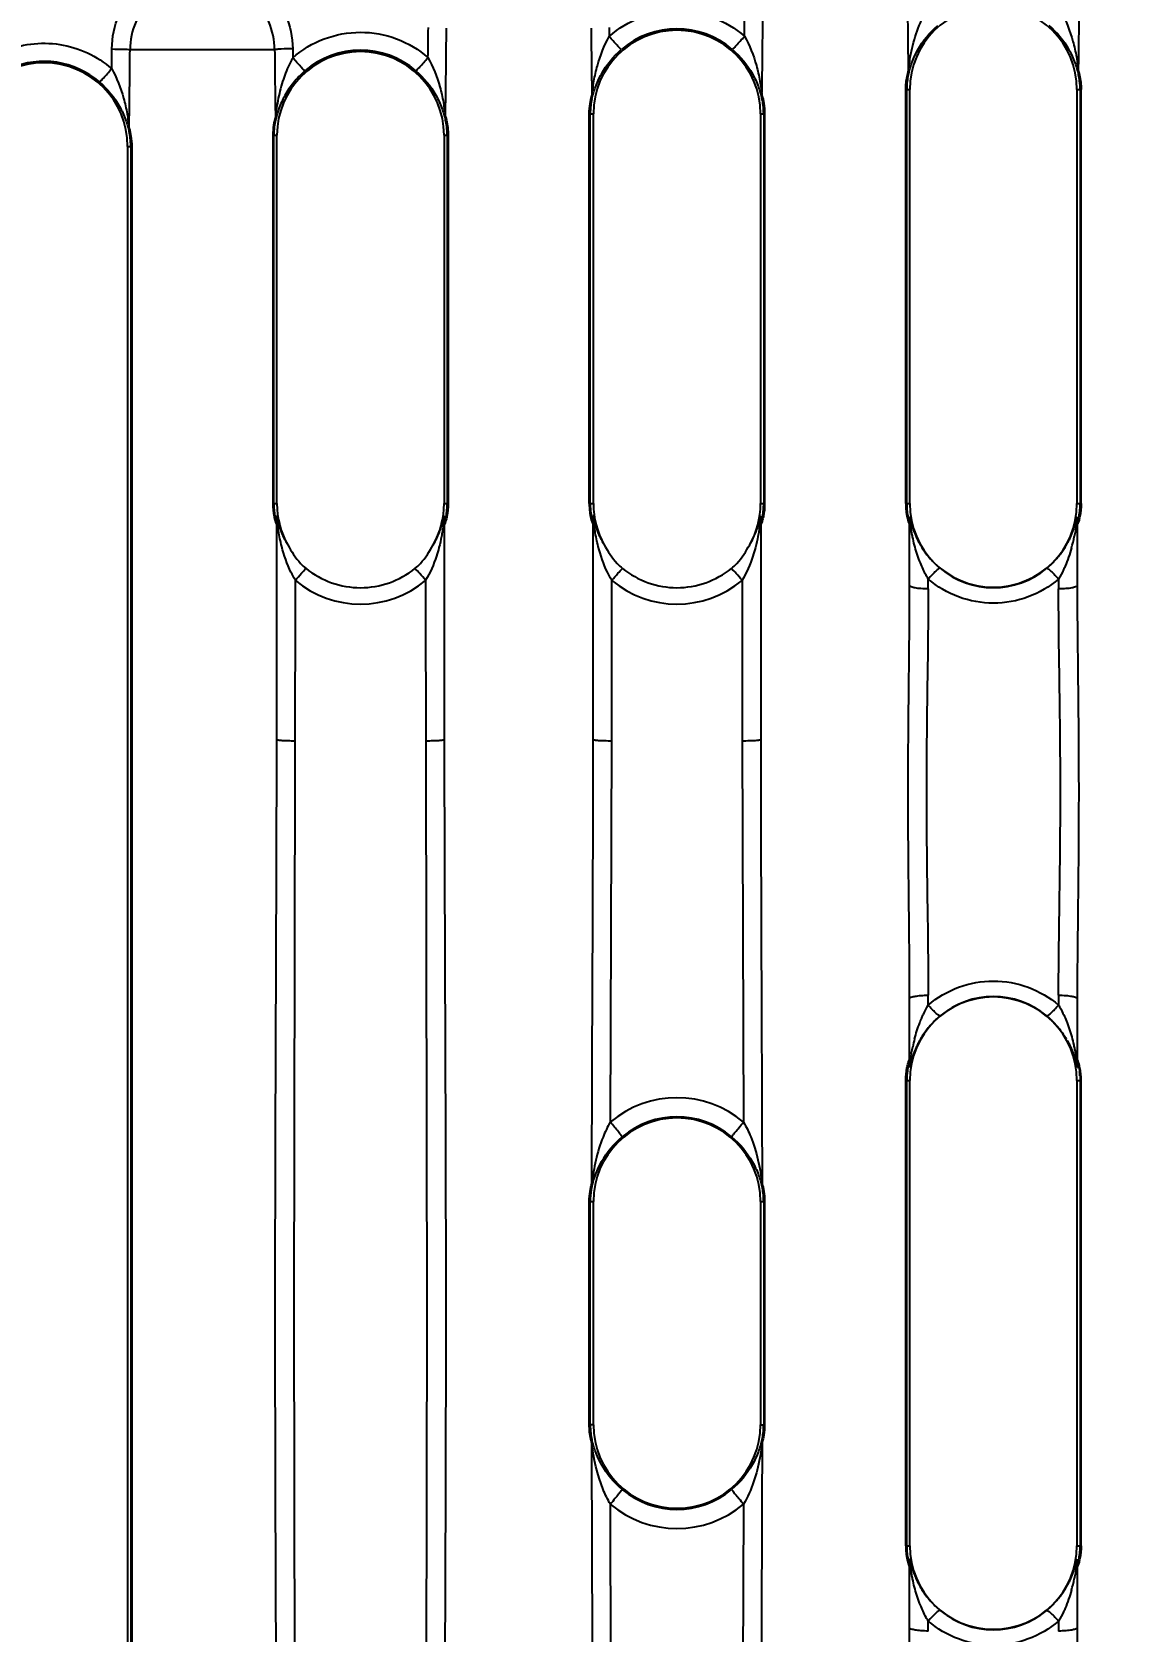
# Model space of a CAD drawing. Header units: millimetres. Extents: x 309 to 11345, y -1340 to 1318.
# Drawn here: x 10619.5 to 10678.4, y -462.9 to -376.5 of the extents above; entities that cross this region are included whole.
import ezdxf

# ---------------------------------------------------------------- set-up
doc = ezdxf.new("R2010")
doc.units = ezdxf.units.MM
doc.header["$LTSCALE"] = 16.335
doc.header["$PDMODE"] = 3
doc.header["$PDSIZE"] = 0.3125
doc.linetypes.add('HIDDEN', pattern=[0.2, 0.1, -0.1])
doc.layers.get('0').update_dxf_attribs({"linetype": 'CONTINUOUS'})
doc.layers.get('Defpoints').update_dxf_attribs({"linetype": 'CONTINUOUS'})
doc.layers.add('DEFAULT_2', color=8, linetype='HIDDEN')
doc.styles.get("Standard").update_dxf_attribs({"font": 'txt', "width": 0.8})
doc.dimstyles.new('STANDARD$0', dxfattribs={"dimscale": 2, "dimtxt": 3, "dimasz": 3, "dimexe": 1.25, "dimexo": 0.625, "dimgap": 0.5, "dimtad": 0, "dimdsep": 46, "dimlunit": 6, "dimtxsty": 'Standard', "dimblk": 'CLOSEDBLANK', "dimcen": 0, "dimclrt": 2, "dimazin": 2, "dimtfac": 2, "dimtmove": 1, "dimatfit": 3, "dimfxl": 0, "dimtolj": 1, "dimtzin": 0, "dimarcsym": 0})

# ---------------------------------------------------------------- blocks, each defined once
blk = doc.blocks.new('_ClosedBlank')
at = {"color": 0, "linetype": 'ByBlock', "lineweight": -2}
for p, q in [((-1, 0.1667), (0, 0)), ((-1, 0.1667), (-1, -0.1667)), ((0, 0), (-1, -0.1667))]:
    blk.add_line(p, q, dxfattribs=at)
blk = doc.blocks.new('*D579')
at = {"color": 4, "lineweight": -2}
for p, q in [((10560.464, -415.746), (10560.464, -306.518)), ((10980.464, -415.746), (10980.464, -306.518)), ((10580.464, -309.018), (10740.501, -309.018)), ((10960.464, -309.018), (10812.501, -309.018))]:
    blk.add_line(p, q, dxfattribs=at)
at = {"layer": 'Defpoints', "color": 0}
for p in [(10980.464, -309.018), (10560.464, -416.996), (10980.464, -416.996)]:
    blk.add_point(p, dxfattribs=at)
at = {"color": 4, "lineweight": -2, "xscale": 20, "yscale": 20, "zscale": 20, "rotation": 180}
blk.add_blockref('_ClosedBlank', (10560.464, -309.018), dxfattribs=at)
at = {"color": 4, "lineweight": -2, "xscale": 20, "yscale": 20, "zscale": 20}
blk.add_blockref('_ClosedBlank', (10980.464, -309.018), dxfattribs=at)
at = {"color": 6, "insert": (10776.501, -309.018), "char_height": 20, "attachment_point": 5}
blk.add_mtext('\\A1;420.00', dxfattribs=at)

msp = doc.modelspace()

# ---------------------------------------------------------------- linework, layer by layer
at = {"color": 7, "linetype": 'Continuous'}
for p, q in [((10650.665, -376.217), (10650.67, -376.701)), ((10624.785, -377.415), (10632.597, -377.415)), ((10633.572, -377.373), (10633.577, -377.858)), ((10666.685, -401.949), (10666.685, -379.577)), ((10666.685, -379.577), (10666.909, -379.577)), ((10666.737, -401.949), (10666.737, -379.577)), ((10666.909, -401.949), (10666.909, -379.577)), ((10675.936, -379.577), (10675.936, -401.949)), ((10675.936, -379.577), (10676.16, -379.577)), ((10676.108, -379.577), (10676.108, -401.949)), ((10676.16, -401.949), (10676.16, -379.577)), ((10649.591, -401.949), (10649.591, -380.884)), ((10649.591, -380.884), (10649.815, -380.884)), ((10649.643, -401.949), (10649.643, -380.884)), ((10649.815, -401.949), (10649.815, -380.884)), ((10658.842, -380.884), (10658.842, -401.949)), ((10658.842, -380.884), (10659.066, -380.884)), ((10659.014, -380.884), (10659.014, -401.949)), ((10659.066, -380.884), (10659.066, -401.949)), ((10624.655, -382.643), (10624.655, -487.416)), ((10624.655, -382.643), (10624.879, -382.643)), ((10624.827, -382.643), (10624.827, -487.416)), ((10624.879, -382.643), (10624.879, -487.416)), ((10632.498, -382.04), (10632.498, -401.949)), ((10632.498, -382.04), (10632.722, -382.04)), ((10632.55, -401.949), (10632.55, -382.04)), ((10632.722, -401.949), (10632.722, -382.04)), ((10641.749, -382.04), (10641.749, -401.949)), ((10641.749, -382.04), (10641.973, -382.04)), ((10641.921, -382.04), (10641.921, -401.949)), ((10641.973, -382.04), (10641.973, -401.949)), ((10632.498, -401.949), (10632.722, -401.949)), ((10641.749, -401.949), (10641.973, -401.949)), ((10649.591, -401.949), (10649.815, -401.949)), ((10658.842, -401.949), (10659.066, -401.949)), ((10666.685, -401.949), (10666.909, -401.949)), ((10675.936, -401.949), (10676.16, -401.949)), ((10632.711, -414.711), (10632.711, -402.767)), ((10641.76, -402.767), (10641.76, -414.711)), ((10649.804, -414.711), (10649.804, -402.767)), ((10658.854, -402.767), (10658.854, -414.711)), ((10666.898, -406.377), (10666.898, -402.827)), ((10675.947, -402.827), (10675.947, -406.377)), ((10667.903, -406.557), (10667.903, -406.026)), ((10674.942, -406.026), (10674.942, -406.557)), ((10633.655, -445.688), (10633.716, -406.092)), ((10640.755, -406.092), (10640.816, -445.688)), ((10650.81, -414.776), (10650.81, -406.092)), ((10657.848, -406.092), (10657.848, -414.776)), ((10650.73, -435.369), (10650.81, -414.776)), ((10657.848, -414.776), (10657.928, -435.369)), ((10667.903, -429.042), (10667.903, -428.512)), ((10674.942, -428.512), (10674.942, -429.042)), ((10666.898, -432.241), (10666.898, -428.691)), ((10675.947, -428.691), (10675.947, -432.241)), ((10666.685, -458.257), (10666.685, -433.119)), ((10666.685, -433.119), (10666.909, -433.119)), ((10666.737, -458.257), (10666.737, -433.119)), ((10666.909, -458.257), (10666.909, -433.119)), ((10675.936, -433.119), (10675.936, -458.257)), ((10675.936, -433.119), (10676.16, -433.119)), ((10676.108, -433.119), (10676.108, -458.257)), ((10676.16, -458.257), (10676.16, -433.119)), ((10649.591, -451.721), (10649.591, -439.655)), ((10649.591, -439.655), (10649.815, -439.655)), ((10649.643, -451.721), (10649.643, -439.655)), ((10649.815, -451.721), (10649.815, -439.655)), ((10658.842, -439.655), (10658.842, -451.721)), ((10658.842, -439.655), (10659.066, -439.655)), ((10659.014, -439.655), (10659.014, -451.721)), ((10659.066, -439.655), (10659.066, -451.721)), ((10633.716, -485.284), (10633.655, -445.688)), ((10640.816, -445.688), (10640.755, -485.284)), ((10649.815, -451.721), (10649.591, -451.721)), ((10658.842, -451.721), (10659.066, -451.721)), ((10650.81, -476.6), (10650.73, -456.007)), ((10657.928, -456.008), (10657.848, -476.6)), ((10666.685, -458.257), (10666.909, -458.257)), ((10675.936, -458.257), (10676.16, -458.257)), ((10666.898, -462.685), (10666.898, -459.135)), ((10675.947, -459.135), (10675.947, -462.685)), ((10667.903, -462.865), (10667.903, -462.334)), ((10674.942, -462.334), (10674.942, -462.865))]:
    msp.add_line(p, q, dxfattribs=at)
for centre, radius, start, end in [((10635.464, -416.996), 75, 90, 180), ((10029.326, -369.647), 646.757, 359.206522, 359.57913), ((10274.176, -371.666), 383.833, 359.24952, 359.4696), ((9976.961, -370.209), 682.029, 359.186287, 359.576278), ((11315.257, -369.92), 648.496, 180.47117, 180.768546), ((10671.422, -379.577), 4.514, 0, 180), ((10254.844, -372.646), 386.072, 359.2278, 359.46887), ((9950.473, -371.169), 691.424, 359.181435, 359.578263), ((11333.288, -370.517), 683.621, 180.481176, 180.787385), ((10654.329, -380.884), 4.514, 0, 180), ((10654.328, -380.872), 4.581, 49.22986, 130.97117), ((10251.065, -373.938), 372.758, 359.30655, 359.47067), ((9987.841, -372.896), 636.96, 359.210387, 359.593488), ((11325.776, -371.52), 693.203, 180.487246, 180.789059), ((10637.235, -382.04), 4.514, 0, 180), ((10637.234, -382.028), 4.581, 49.25667, 130.97803), ((10620.142, -382.643), 4.514, 0, 180), ((10620.141, -382.633), 4.583, 49.18631, 113.52218), ((10608.491, -401.856), 24.22, 357.99624, 358.19287), ((10637.235, -401.949), 4.514, 180, 209.49636), ((10637.235, -401.949), 4.514, 330.52448, 0), ((10665.545, -401.871), 23.784, 181.80586, 182.19329), ((10625.584, -401.856), 24.22, 357.99624, 358.19287), ((10654.329, -401.949), 4.514, 180, 209.49636), ((10654.329, -401.949), 4.514, 330.52448, 0), ((10682.638, -401.871), 23.784, 181.80586, 182.19329), ((10671.422, -401.949), 4.514, 180, 0), ((10608.76, -401.865), 23.951, 357.63078, 357.9937), ((10631.768, -403.052), 0.942, 4.03262, 12.04806), ((10642.702, -403.051), 0.942, 167.95406, 175.97322), ((10667.666, -401.787), 25.907, 182.19787, 182.36149), ((10625.853, -401.865), 23.951, 357.63078, 357.9937), ((10648.862, -403.052), 0.942, 4.03262, 12.04806), ((10659.796, -403.051), 0.942, 167.95406, 175.97322), ((10684.759, -401.787), 25.907, 182.19787, 182.36149), ((10641.535, -401.817), 25.363, 357.65496, 357.92774), ((10665.956, -403.051), 0.942, 0.0141, 12.04563), ((10639.089, -401.728), 27.81, 357.92693, 358.06076), ((10665.988, -402.828), 0.91, 0.02514, 10.00062), ((10676.85, -402.826), 0.903, 170.04148, 180.08662), ((10676.889, -403.051), 0.942, 167.95478, 179.98403), ((10702.567, -401.769), 26.622, 181.93806, 182.33773), ((10637.399, -401.734), 4.763, 207.40745, 210.77484), ((10637.172, -401.787), 4.65, 329.16958, 334.20287), ((10654.493, -401.734), 4.763, 207.40745, 210.77484), ((10654.265, -401.787), 4.65, 329.16958, 334.20287), ((10667.12, -401.953), 8.852, 344.34027, 348.42163), ((10671.422, -402.001), 4.486, 230.05879, 309.94238), ((10637.235, -401.9), 5.474, 229.99069, 310.01103), ((10654.329, -401.9), 5.474, 229.98876, 310.0094), ((10671.422, -433.119), 4.514, 0, 180), ((10671.422, -433.068), 4.486, 50.05819, 129.94107), ((10675.761, -433.122), 8.888, 165.27628, 168.12455), ((10665.956, -432.017), 0.942, 347.95537, 359.98382), ((10640.277, -433.299), 26.622, 1.93806, 2.33773), ((10665.995, -432.242), 0.903, 350.03873, 0.08362), ((10676.889, -432.017), 0.942, 180.0141, 192.04563), ((10676.851, -432.242), 0.903, 179.91442, 189.95733), ((10703.755, -433.34), 27.81, 177.92693, 178.06076), ((10701.309, -433.251), 25.363, 177.65496, 177.92774), ((10672.072, -433.151), 4.037, 4.06284, 7.35036), ((10654.329, -439.63), 5.578, 49.8134, 130.18765), ((10654.329, -439.655), 4.514, 0, 180), ((10654.329, -439.662), 4.581, 49.8885, 130.1194), ((10654.329, -451.721), 4.514, 180, 0), ((10654.329, -451.714), 4.582, 229.89047, 310.11745), ((10654.329, -451.747), 5.577, 229.80719, 310.19149), ((10671.422, -458.257), 4.514, 180, 0), ((10641.535, -458.125), 25.363, 357.65496, 357.92774), ((10665.956, -459.359), 0.942, 0.0141, 12.04563), ((10639.089, -458.036), 27.81, 357.92693, 358.06076), ((10665.988, -459.136), 0.91, 0.02514, 10.00062), ((10676.85, -459.134), 0.903, 170.04148, 180.08662), ((10676.889, -459.359), 0.942, 167.95478, 179.98403), ((10702.567, -458.077), 26.622, 181.93806, 182.33773), ((10667.12, -458.261), 8.852, 344.34027, 348.42163), ((10671.422, -458.309), 4.486, 230.05729, 309.94388)]:
    msp.add_arc(centre, radius, start, end, dxfattribs=at)
for points, knots in [([(10623.806, -377.381), (10623.812, -376.752), (10624.075, -375.482), (10625.168, -373.884), (10626.783, -372.815), (10628.684, -372.44), (10630.587, -372.809), (10632.207, -373.874), (10633.301, -375.472), (10633.566, -376.743), (10633.572, -377.373)], [0, 0, 0, 0, 0.124924, 0.249823, 0.374827, 0.499874, 0.624921, 0.749963, 0.874986, 1, 1, 1, 1]), ([(10632.597, -377.415), (10632.592, -376.906), (10632.375, -375.885), (10631.513, -374.584), (10630.211, -373.727), (10628.685, -373.41), (10627.16, -373.729), (10625.86, -374.587), (10625.004, -375.888), (10624.789, -376.908), (10624.785, -377.415)], [0, 0, 0, 0, 0.125398, 0.250525, 0.37553, 0.500329, 0.625107, 0.749995, 0.874898, 1, 1, 1, 1]), ([(10650.67, -376.701), (10651.167, -376.264), (10652.328, -375.563), (10654.322, -375.198), (10656.316, -375.56), (10657.479, -376.258), (10657.977, -376.693)], [0, 0, 0, 0, 0.249977, 0.500021, 0.750057, 1, 1, 1, 1]), ([(10666.82, -378.618), (10666.851, -378.352), (10666.943, -377.657), (10667.213, -376.559), (10667.55, -375.761), (10667.76, -375.39)], [0, 0, 0, 0, 0.237585, 0.621915, 1, 1, 1, 1]), ([(10675.076, -375.385), (10675.358, -375.88), (10675.668, -376.693), (10675.916, -377.79), (10675.988, -378.34), (10676.02, -378.604)], [0, 0, 0, 0, 0.50721, 0.763579, 1, 1, 1, 1]), ([(10633.577, -377.858), (10634.073, -377.422), (10635.234, -376.721), (10637.227, -376.356), (10639.221, -376.717), (10640.383, -377.414), (10640.881, -377.849)], [0, 0, 0, 0, 0.249978, 0.500023, 0.750061, 1, 1, 1, 1]), ([(10649.731, -379.912), (10649.762, -379.648), (10649.835, -379.1), (10650.081, -378.006), (10650.39, -377.196), (10650.67, -376.701)], [0, 0, 0, 0, 0.236392, 0.49271, 1, 1, 1, 1]), ([(10651.324, -377.413), (10651.315, -377.409), (10651.293, -377.384), (10651.246, -377.341), (10651.179, -377.269), (10651.056, -377.138), (10650.885, -376.945), (10650.742, -376.784), (10650.67, -376.701)], [0, 0, 0, 0, 0.030861, 0.099402, 0.201469, 0.33276, 0.657763, 1, 1, 1, 1]), ([(10657.32, -377.402), (10657.328, -377.4), (10657.349, -377.378), (10657.393, -377.34), (10657.456, -377.273), (10657.577, -377.145), (10657.753, -376.949), (10657.9, -376.782), (10657.977, -376.693)], [0, 0, 0, 0, 0.02761, 0.089183, 0.183594, 0.309497, 0.637711, 1, 1, 1, 1]), ([(10657.977, -376.693), (10658.259, -377.187), (10658.569, -377.997), (10658.816, -379.088), (10658.889, -379.634), (10658.921, -379.895)], [0, 0, 0, 0, 0.508347, 0.765178, 1, 1, 1, 1]), ([(10666.824, -378.788), (10666.878, -378.568), (10667.009, -378.099), (10667.45, -377.138), (10667.986, -376.479), (10668.416, -376.106)], [0, 0, 0, 0, 0.214742, 0.46064, 1, 1, 1, 1]), ([(10674.418, -376.098), (10674.849, -376.471), (10675.389, -377.13), (10675.832, -378.091), (10675.963, -378.558), (10676.018, -378.776)], [0, 0, 0, 0, 0.540493, 0.786783, 1, 1, 1, 1]), ([(10617.914, -377.539), (10618.392, -377.329), (10619.413, -377.043), (10620.999, -377.064), (10622.516, -377.526), (10623.402, -378.106), (10623.795, -378.449)], [0, 0, 0, 0, 0.250023, 0.500043, 0.750047, 1, 1, 1, 1]), ([(10623.806, -377.381), (10624.013, -377.383), (10624.339, -377.393), (10624.667, -377.398), (10624.785, -377.415)], [0, 0, 0, 0, 0.634429, 1, 1, 1, 1]), ([(10633.572, -377.373), (10633.366, -377.375), (10633.084, -377.38), (10632.759, -377.398), (10632.64, -377.407), (10632.597, -377.415)], [0, 0, 0, 0, 0.633466, 0.866877, 1, 1, 1, 1]), ([(10649.733, -380.084), (10649.788, -379.867), (10649.919, -379.4), (10650.359, -378.442), (10650.896, -377.785), (10651.324, -377.413)], [0, 0, 0, 0, 0.213282, 0.459553, 1, 1, 1, 1]), ([(10657.32, -377.402), (10657.751, -377.775), (10658.291, -378.433), (10658.734, -379.39), (10658.864, -379.855), (10658.921, -380.07)], [0, 0, 0, 0, 0.541869, 0.78862, 1, 1, 1, 1]), ([(10633.577, -377.858), (10633.526, -377.948), (10633.328, -378.321), (10633.17, -378.715), (10633.068, -379.018)], [0, 0, 0, 0, 0.244032, 1, 1, 1, 1]), ([(10634.231, -378.569), (10634.221, -378.566), (10634.199, -378.541), (10634.152, -378.498), (10634.085, -378.426), (10633.962, -378.295), (10633.791, -378.103), (10633.649, -377.941), (10633.577, -377.858)], [0, 0, 0, 0, 0.030914, 0.099545, 0.201705, 0.333053, 0.657983, 1, 1, 1, 1]), ([(10640.224, -378.557), (10640.233, -378.555), (10640.254, -378.533), (10640.298, -378.495), (10640.361, -378.429), (10640.482, -378.301), (10640.658, -378.105), (10640.805, -377.937), (10640.881, -377.849)], [0, 0, 0, 0, 0.027665, 0.089254, 0.183664, 0.30955, 0.637713, 1, 1, 1, 1]), ([(10640.881, -377.849), (10641.163, -378.343), (10641.473, -379.152), (10641.721, -380.242), (10641.793, -380.787), (10641.826, -381.047)], [0, 0, 0, 0, 0.508656, 0.765629, 1, 1, 1, 1]), ([(10623.136, -379.164), (10623.145, -379.161), (10623.166, -379.139), (10623.209, -379.1), (10623.272, -379.033), (10623.394, -378.904), (10623.571, -378.706), (10623.718, -378.538), (10623.795, -378.449)], [0, 0, 0, 0, 0.027463, 0.08901, 0.18346, 0.309454, 0.637887, 1, 1, 1, 1]), ([(10623.137, -379.164), (10623.568, -379.537), (10624.108, -380.196), (10624.552, -381.158), (10624.683, -381.627), (10624.738, -381.845)], [0, 0, 0, 0, 0.540294, 0.786508, 1, 1, 1, 1]), ([(10623.795, -378.449), (10624.078, -378.945), (10624.388, -379.759), (10624.636, -380.858), (10624.709, -381.409), (10624.74, -381.673)], [0, 0, 0, 0, 0.507007, 0.763316, 1, 1, 1, 1]), ([(10633.068, -379.018), (10632.956, -379.354), (10632.823, -379.869), (10632.698, -380.557), (10632.661, -380.899), (10632.638, -381.066)], [0, 0, 0, 0, 0.507878, 0.758462, 1, 1, 1, 1]), ([(10634.231, -378.569), (10634.009, -378.761), (10633.61, -379.175), (10633.144, -379.864), (10632.868, -380.465), (10632.72, -380.925), (10632.667, -381.142), (10632.64, -381.239)], [0, 0, 0, 0, 0.278654, 0.542179, 0.787449, 0.904659, 1, 1, 1, 1]), ([(10640.224, -378.557), (10640.656, -378.929), (10641.196, -379.587), (10641.64, -380.544), (10641.77, -381.009), (10641.827, -381.223)], [0, 0, 0, 0, 0.542254, 0.789136, 1, 1, 1, 1]), ([(10666.685, -379.577), (10666.685, -379.482), (10666.698, -379.16), (10666.752, -378.837), (10666.82, -378.618)], [0, 0, 0, 0, 0.291004, 1, 1, 1, 1]), ([(10666.824, -378.788), (10666.796, -378.902), (10666.755, -379.164), (10666.737, -379.429), (10666.737, -379.577)], [0, 0, 0, 0, 0.441826, 1, 1, 1, 1]), ([(10676.108, -379.577), (10676.108, -379.425), (10676.089, -379.157), (10676.047, -378.89), (10676.018, -378.776)], [0, 0, 0, 0, 0.561978, 1, 1, 1, 1]), ([(10676.02, -378.604), (10676.039, -378.663), (10676.124, -378.98), (10676.16, -379.311), (10676.16, -379.577)], [0, 0, 0, 0, 0.189651, 1, 1, 1, 1]), ([(10649.591, -380.884), (10649.595, -380.697), (10649.613, -380.367), (10649.691, -380.047), (10649.731, -379.912)], [0, 0, 0, 0, 0.569472, 1, 1, 1, 1]), ([(10649.733, -380.084), (10649.704, -380.198), (10649.662, -380.464), (10649.643, -380.733), (10649.643, -380.884)], [0, 0, 0, 0, 0.438364, 1, 1, 1, 1]), ([(10658.921, -379.895), (10658.962, -380.031), (10659.044, -380.356), (10659.063, -380.692), (10659.066, -380.884)], [0, 0, 0, 0, 0.425763, 1, 1, 1, 1]), ([(10659.014, -380.884), (10659.014, -380.729), (10658.994, -380.456), (10658.951, -380.185), (10658.921, -380.07)], [0, 0, 0, 0, 0.566417, 1, 1, 1, 1]), ([(10624.827, -382.643), (10624.827, -382.493), (10624.809, -382.225), (10624.767, -381.959), (10624.738, -381.845)], [0, 0, 0, 0, 0.561313, 1, 1, 1, 1]), ([(10624.74, -381.673), (10624.779, -381.809), (10624.858, -382.128), (10624.876, -382.457), (10624.879, -382.643)], [0, 0, 0, 0, 0.431159, 1, 1, 1, 1]), ([(10632.638, -381.066), (10632.597, -381.201), (10632.52, -381.522), (10632.501, -381.852), (10632.498, -382.039)], [0, 0, 0, 0, 0.430296, 1, 1, 1, 1]), ([(10632.64, -381.239), (10632.611, -381.353), (10632.569, -381.62), (10632.55, -381.889), (10632.55, -382.04)], [0, 0, 0, 0, 0.437848, 1, 1, 1, 1]), ([(10641.826, -381.047), (10641.846, -381.106), (10641.936, -381.429), (10641.973, -381.767), (10641.973, -382.04)], [0, 0, 0, 0, 0.184598, 1, 1, 1, 1]), ([(10641.921, -382.04), (10641.921, -381.884), (10641.901, -381.61), (10641.857, -381.338), (10641.827, -381.223)], [0, 0, 0, 0, 0.567677, 1, 1, 1, 1]), ([(10632.498, -401.949), (10632.498, -402.181), (10632.528, -402.501), (10632.617, -402.861), (10632.66, -402.994), (10632.683, -403.042)], [0, 0, 0, 0, 0.62494, 0.858559, 1, 1, 1, 1]), ([(10632.55, -401.949), (10632.55, -402.061), (10632.558, -402.226), (10632.581, -402.436), (10632.602, -402.574), (10632.625, -402.689), (10632.645, -402.782), (10632.666, -402.833), (10632.675, -402.869), (10632.684, -402.871)], [0, 0, 0, 0, 0.358861, 0.526331, 0.677358, 0.805571, 0.905305, 0.971566, 1, 1, 1, 1]), ([(10641.781, -402.855), (10641.781, -402.86), (10641.783, -402.878), (10641.81, -402.84), (10641.818, -402.79), (10641.85, -402.68), (10641.874, -402.54), (10641.889, -402.432), (10641.896, -402.374)], [0, 0, 0, 0, 0.031532, 0.058615, 0.179548, 0.387287, 0.666665, 1, 1, 1, 1]), ([(10641.973, -401.949), (10641.973, -402.181), (10641.943, -402.502), (10641.854, -402.862), (10641.81, -402.995), (10641.788, -403.042)], [0, 0, 0, 0, 0.62537, 0.85881, 1, 1, 1, 1]), ([(10641.896, -402.374), (10641.9, -402.34), (10641.914, -402.198), (10641.921, -402.057), (10641.921, -401.949)], [0, 0, 0, 0, 0.240833, 1, 1, 1, 1]), ([(10649.591, -401.949), (10649.591, -402.03), (10649.597, -402.191), (10649.618, -402.414), (10649.659, -402.64), (10649.686, -402.789), (10649.804, -403.138), (10649.804, -403.051)], [0, 0, 0, 0, 0.21499, 0.42121, 0.609642, 0.77114, 1, 1, 1, 1]), ([(10649.643, -401.949), (10649.643, -402.061), (10649.652, -402.226), (10649.675, -402.436), (10649.695, -402.574), (10649.718, -402.689), (10649.739, -402.782), (10649.76, -402.833), (10649.769, -402.869), (10649.777, -402.871)], [0, 0, 0, 0, 0.358861, 0.526331, 0.677358, 0.805571, 0.905305, 0.971566, 1, 1, 1, 1]), ([(10658.874, -402.855), (10658.875, -402.86), (10658.877, -402.878), (10658.903, -402.84), (10658.912, -402.79), (10658.944, -402.68), (10658.967, -402.54), (10658.983, -402.432), (10658.989, -402.374)], [0, 0, 0, 0, 0.031532, 0.058615, 0.179548, 0.387287, 0.666665, 1, 1, 1, 1]), ([(10659.066, -401.949), (10659.066, -402.181), (10659.037, -402.502), (10658.947, -402.862), (10658.904, -402.995), (10658.881, -403.042)], [0, 0, 0, 0, 0.62537, 0.85881, 1, 1, 1, 1]), ([(10658.989, -402.374), (10658.993, -402.34), (10659.007, -402.198), (10659.014, -402.057), (10659.014, -401.949)], [0, 0, 0, 0, 0.240833, 1, 1, 1, 1]), ([(10666.685, -401.949), (10666.685, -402.03), (10666.691, -402.191), (10666.712, -402.414), (10666.753, -402.64), (10666.779, -402.789), (10666.898, -403.138), (10666.898, -403.051)], [0, 0, 0, 0, 0.21499, 0.42121, 0.609642, 0.77114, 1, 1, 1, 1]), ([(10666.737, -401.949), (10666.737, -402.061), (10666.745, -402.226), (10666.768, -402.436), (10666.789, -402.574), (10666.812, -402.689), (10666.832, -402.782), (10666.853, -402.833), (10666.862, -402.869), (10666.871, -402.871)], [0, 0, 0, 0, 0.358861, 0.52633, 0.677356, 0.80557, 0.905304, 0.971566, 1, 1, 1, 1]), ([(10675.968, -402.855), (10675.968, -402.86), (10675.97, -402.878), (10675.997, -402.84), (10676.005, -402.79), (10676.037, -402.68), (10676.061, -402.54), (10676.076, -402.432), (10676.083, -402.374)], [0, 0, 0, 0, 0.031532, 0.058615, 0.179548, 0.387286, 0.666665, 1, 1, 1, 1]), ([(10676.16, -401.949), (10676.16, -402.182), (10676.13, -402.504), (10676.04, -402.864), (10675.997, -402.997), (10675.974, -403.044)], [0, 0, 0, 0, 0.626809, 0.860208, 1, 1, 1, 1]), ([(10676.083, -402.374), (10676.087, -402.34), (10676.101, -402.198), (10676.108, -402.057), (10676.108, -401.949)], [0, 0, 0, 0, 0.240833, 1, 1, 1, 1]), ([(10632.683, -403.042), (10632.688, -403.053), (10632.702, -403.089), (10632.711, -403.059), (10632.711, -403.051)], [0, 0, 0, 0, 0.6255, 1, 1, 1, 1]), ([(10632.979, -404.257), (10632.944, -404.121), (10632.883, -403.86), (10632.802, -403.397), (10632.768, -403.206), (10632.711, -402.679), (10632.711, -402.767)], [0, 0, 0, 0, 0.277863, 0.553857, 0.825932, 1, 1, 1, 1]), ([(10641.76, -402.767), (10641.76, -402.718), (10641.717, -403.035), (10641.706, -403.151), (10641.661, -403.456), (10641.629, -403.627), (10641.612, -403.716)], [0, 0, 0, 0, 0.153621, 0.431395, 0.714866, 1, 1, 1, 1]), ([(10641.788, -403.042), (10641.782, -403.053), (10641.768, -403.089), (10641.76, -403.059), (10641.76, -403.051)], [0, 0, 0, 0, 0.623231, 1, 1, 1, 1]), ([(10650.073, -404.257), (10650.038, -404.121), (10649.976, -403.86), (10649.895, -403.397), (10649.861, -403.206), (10649.804, -402.679), (10649.804, -402.767)], [0, 0, 0, 0, 0.277863, 0.553857, 0.825932, 1, 1, 1, 1]), ([(10658.854, -402.767), (10658.854, -402.718), (10658.81, -403.035), (10658.8, -403.151), (10658.755, -403.456), (10658.723, -403.627), (10658.705, -403.716)], [0, 0, 0, 0, 0.153621, 0.431395, 0.714866, 1, 1, 1, 1]), ([(10658.881, -403.042), (10658.876, -403.053), (10658.862, -403.089), (10658.854, -403.059), (10658.854, -403.051)], [0, 0, 0, 0, 0.623231, 1, 1, 1, 1]), ([(10667.189, -404.297), (10667.149, -404.15), (10667.094, -403.929), (10667.033, -403.632), (10666.993, -403.413), (10666.958, -403.196), (10666.935, -403.026), (10666.916, -402.892), (10666.913, -402.844), (10666.898, -402.781), (10666.898, -402.817), (10666.898, -402.827)], [0, 0, 0, 0, 0.292745, 0.438532, 0.582185, 0.722214, 0.857925, 0.920652, 0.965542, 0.980282, 1, 1, 1, 1]), ([(10675.947, -402.827), (10675.947, -402.723), (10675.886, -403.221), (10675.852, -403.406), (10675.812, -403.63), (10675.791, -403.73)], [0, 0, 0, 0, 0.341301, 0.66521, 1, 1, 1, 1]), ([(10675.974, -403.044), (10675.969, -403.054), (10675.955, -403.089), (10675.947, -403.059), (10675.947, -403.051)], [0, 0, 0, 0, 0.611254, 1, 1, 1, 1]), ([(10633.716, -406.092), (10633.631, -405.949), (10633.319, -405.366), (10633.102, -404.736), (10632.979, -404.257)], [0, 0, 0, 0, 0.251672, 1, 1, 1, 1]), ([(10633.307, -404.171), (10633.507, -404.525), (10633.793, -404.994), (10634.189, -405.367), (10634.295, -405.452)], [0, 0, 0, 0, 0.7496, 1, 1, 1, 1]), ([(10640.175, -405.452), (10640.281, -405.367), (10640.678, -404.993), (10640.965, -404.524), (10641.165, -404.17)], [0, 0, 0, 0, 0.250413, 1, 1, 1, 1]), ([(10641.475, -404.321), (10641.434, -404.474), (10641.255, -405.087), (10640.998, -405.679), (10640.755, -406.092)], [0, 0, 0, 0, 0.248534, 1, 1, 1, 1]), ([(10650.81, -406.092), (10650.724, -405.949), (10650.413, -405.366), (10650.195, -404.736), (10650.073, -404.257)], [0, 0, 0, 0, 0.251672, 1, 1, 1, 1]), ([(10650.4, -404.171), (10650.6, -404.525), (10650.887, -404.994), (10651.283, -405.367), (10651.389, -405.452)], [0, 0, 0, 0, 0.7496, 1, 1, 1, 1]), ([(10657.269, -405.452), (10657.375, -405.367), (10657.771, -404.993), (10658.058, -404.524), (10658.258, -404.17)], [0, 0, 0, 0, 0.250413, 1, 1, 1, 1]), ([(10658.568, -404.321), (10658.528, -404.474), (10658.348, -405.087), (10658.091, -405.679), (10657.848, -406.092)], [0, 0, 0, 0, 0.248534, 1, 1, 1, 1]), ([(10667.903, -406.026), (10667.863, -405.958), (10667.704, -405.675), (10667.567, -405.38), (10667.476, -405.152)], [0, 0, 0, 0, 0.243206, 1, 1, 1, 1]), ([(10633.716, -406.092), (10633.825, -405.963), (10634.014, -405.746), (10634.208, -405.532), (10634.295, -405.452)], [0, 0, 0, 0, 0.587437, 1, 1, 1, 1]), ([(10634.295, -405.452), (10634.707, -405.781), (10635.647, -406.307), (10637.235, -406.581), (10638.824, -406.307), (10639.764, -405.781), (10640.175, -405.452)], [0, 0, 0, 0, 0.250025, 0.5, 0.74997, 1, 1, 1, 1]), ([(10640.755, -406.092), (10640.65, -405.969), (10640.461, -405.752), (10640.268, -405.537), (10640.175, -405.452)], [0, 0, 0, 0, 0.561321, 1, 1, 1, 1]), ([(10650.81, -406.092), (10650.919, -405.963), (10651.108, -405.746), (10651.302, -405.532), (10651.389, -405.452)], [0, 0, 0, 0, 0.587439, 1, 1, 1, 1]), ([(10651.389, -405.452), (10651.8, -405.781), (10652.741, -406.307), (10654.329, -406.581), (10655.917, -406.307), (10656.857, -405.781), (10657.269, -405.452)], [0, 0, 0, 0, 0.25003, 0.5, 0.749975, 1, 1, 1, 1]), ([(10657.848, -406.092), (10657.744, -405.969), (10657.555, -405.752), (10657.362, -405.537), (10657.269, -405.452)], [0, 0, 0, 0, 0.561321, 1, 1, 1, 1]), ([(10668.542, -405.44), (10668.532, -405.437), (10668.503, -405.448), (10668.426, -405.494), (10668.291, -405.611), (10668.107, -405.798), (10667.973, -405.946), (10667.903, -406.026)], [0, 0, 0, 0, 0.034737, 0.09825, 0.31501, 0.63626, 1, 1, 1, 1]), ([(10674.942, -406.026), (10674.458, -406.437), (10673.337, -407.096), (10671.422, -407.438), (10669.507, -407.096), (10668.386, -406.437), (10667.903, -406.026)], [0, 0, 0, 0, 0.249579, 0.500006, 0.750427, 1, 1, 1, 1]), ([(10674.303, -405.44), (10674.314, -405.437), (10674.347, -405.451), (10674.399, -405.483), (10674.47, -405.54), (10674.59, -405.647), (10674.75, -405.811), (10674.877, -405.952), (10674.942, -406.026)], [0, 0, 0, 0, 0.039768, 0.112527, 0.216204, 0.346578, 0.663689, 1, 1, 1, 1]), ([(10675.294, -405.33), (10675.268, -405.391), (10675.161, -405.628), (10675.04, -405.859), (10674.942, -406.026)], [0, 0, 0, 0, 0.255328, 1, 1, 1, 1]), ([(10666.898, -428.691), (10666.898, -426.837), (10666.847, -423.118), (10666.803, -417.534), (10666.847, -411.95), (10666.898, -408.231), (10666.898, -406.377)], [0, 0, 0, 0, 0.249324, 0.499998, 0.750687, 1, 1, 1, 1]), ([(10667.903, -406.557), (10667.77, -406.557), (10667.535, -406.55), (10667.215, -406.512), (10667.028, -406.472), (10666.898, -406.413), (10666.898, -406.377)], [0, 0, 0, 0, 0.384296, 0.684921, 0.894812, 1, 1, 1, 1]), ([(10667.903, -406.557), (10667.903, -408.38), (10667.84, -412.039), (10667.782, -417.534), (10667.84, -423.03), (10667.903, -426.688), (10667.903, -428.512)], [0, 0, 0, 0, 0.249107, 0.499999, 0.750892, 1, 1, 1, 1]), ([(10674.942, -428.512), (10674.942, -426.688), (10675.005, -423.03), (10675.062, -417.534), (10675.005, -412.039), (10674.941, -408.38), (10674.942, -406.557)], [0, 0, 0, 0, 0.249108, 0.5, 0.750892, 1, 1, 1, 1]), ([(10675.947, -406.377), (10675.947, -406.413), (10675.817, -406.472), (10675.629, -406.512), (10675.31, -406.55), (10675.075, -406.557), (10674.942, -406.557)], [0, 0, 0, 0, 0.105188, 0.315079, 0.615704, 1, 1, 1, 1]), ([(10675.947, -406.377), (10675.947, -408.231), (10675.998, -411.95), (10676.042, -417.534), (10675.998, -423.118), (10675.947, -426.837), (10675.947, -428.691)], [0, 0, 0, 0, 0.249325, 0.5, 0.750675, 1, 1, 1, 1]), ([(10632.711, -476.665), (10632.711, -471.504), (10632.66, -461.179), (10632.616, -445.688), (10632.66, -430.198), (10632.711, -419.872), (10632.711, -414.711)], [0, 0, 0, 0, 0.249913, 0.5, 0.750087, 1, 1, 1, 1]), ([(10633.716, -414.776), (10633.583, -414.776), (10633.393, -414.774), (10633.157, -414.765), (10633.012, -414.758), (10632.896, -414.749), (10632.8, -414.739), (10632.75, -414.728), (10632.711, -414.719), (10632.711, -414.711)], [0, 0, 0, 0, 0.395335, 0.561502, 0.70304, 0.821266, 0.913141, 0.97432, 1, 1, 1, 1]), ([(10641.76, -414.711), (10641.76, -414.719), (10641.721, -414.728), (10641.67, -414.739), (10641.575, -414.749), (10641.458, -414.758), (10641.314, -414.765), (10641.077, -414.774), (10640.888, -414.776), (10640.755, -414.776)], [0, 0, 0, 0, 0.02568, 0.086859, 0.178734, 0.29696, 0.438498, 0.604665, 1, 1, 1, 1]), ([(10641.76, -414.711), (10641.76, -419.872), (10641.81, -430.198), (10641.855, -445.688), (10641.81, -461.179), (10641.76, -471.504), (10641.76, -476.665)], [0, 0, 0, 0, 0.249914, 0.5, 0.750086, 1, 1, 1, 1]), ([(10649.731, -438.683), (10649.735, -436.684), (10649.76, -428.694), (10649.804, -420.703), (10649.804, -414.711)], [0, 0, 0, 0, 0.250107, 1, 1, 1, 1]), ([(10650.81, -414.776), (10650.676, -414.776), (10650.486, -414.774), (10650.249, -414.765), (10650.106, -414.758), (10649.99, -414.749), (10649.894, -414.739), (10649.844, -414.728), (10649.804, -414.719), (10649.804, -414.711)], [0, 0, 0, 0, 0.395412, 0.563607, 0.702965, 0.819148, 0.912944, 0.974855, 1, 1, 1, 1]), ([(10658.854, -414.711), (10658.854, -414.719), (10658.814, -414.728), (10658.763, -414.739), (10658.667, -414.749), (10658.552, -414.758), (10658.408, -414.765), (10658.172, -414.774), (10657.981, -414.776), (10657.848, -414.776)], [0, 0, 0, 0, 0.025145, 0.087056, 0.180852, 0.297035, 0.436393, 0.604588, 1, 1, 1, 1]), ([(10658.854, -414.711), (10658.854, -416.707), (10658.87, -424.698), (10658.913, -432.689), (10658.927, -438.683)], [0, 0, 0, 0, 0.249867, 1, 1, 1, 1]), ([(10666.898, -428.691), (10666.898, -428.655), (10667.028, -428.596), (10667.215, -428.557), (10667.535, -428.519), (10667.77, -428.512), (10667.903, -428.512)], [0, 0, 0, 0, 0.105188, 0.315079, 0.615705, 1, 1, 1, 1]), ([(10667.903, -429.042), (10668.386, -428.631), (10669.507, -427.972), (10671.422, -427.631), (10673.337, -427.972), (10674.458, -428.632), (10674.942, -429.042)], [0, 0, 0, 0, 0.249585, 0.500007, 0.750433, 1, 1, 1, 1]), ([(10674.942, -428.512), (10675.075, -428.512), (10675.31, -428.519), (10675.629, -428.557), (10675.817, -428.596), (10675.947, -428.655), (10675.947, -428.691)], [0, 0, 0, 0, 0.384295, 0.684921, 0.894812, 1, 1, 1, 1]), ([(10667.557, -429.723), (10667.583, -429.664), (10667.688, -429.432), (10667.807, -429.205), (10667.903, -429.042)], [0, 0, 0, 0, 0.255268, 1, 1, 1, 1]), ([(10668.542, -429.628), (10668.531, -429.631), (10668.497, -429.617), (10668.446, -429.585), (10668.374, -429.529), (10668.255, -429.422), (10668.095, -429.258), (10667.967, -429.116), (10667.903, -429.042)], [0, 0, 0, 0, 0.039768, 0.112527, 0.216205, 0.346579, 0.66369, 1, 1, 1, 1]), ([(10674.303, -429.628), (10674.312, -429.631), (10674.342, -429.62), (10674.419, -429.574), (10674.553, -429.457), (10674.738, -429.271), (10674.872, -429.122), (10674.942, -429.042)], [0, 0, 0, 0, 0.034739, 0.098254, 0.315019, 0.63627, 1, 1, 1, 1]), ([(10674.942, -429.042), (10674.981, -429.109), (10675.138, -429.389), (10675.274, -429.681), (10675.365, -429.906)], [0, 0, 0, 0, 0.243245, 1, 1, 1, 1]), ([(10667.164, -430.863), (10667.241, -430.571), (10667.364, -430.186), (10667.517, -429.814), (10667.557, -429.723)], [0, 0, 0, 0, 0.752194, 1, 1, 1, 1]), ([(10675.65, -430.752), (10675.691, -430.9), (10675.747, -431.124), (10675.81, -431.424), (10675.85, -431.646), (10675.886, -431.866), (10675.909, -432.037), (10675.928, -432.174), (10675.931, -432.223), (10675.947, -432.287), (10675.947, -432.251), (10675.947, -432.241)], [0, 0, 0, 0, 0.292464, 0.43817, 0.581836, 0.721916, 0.857656, 0.920666, 0.965942, 0.980761, 1, 1, 1, 1]), ([(10666.87, -432.027), (10666.875, -432.016), (10666.889, -431.979), (10666.898, -432.01), (10666.898, -432.017)], [0, 0, 0, 0, 0.626438, 1, 1, 1, 1]), ([(10666.898, -432.241), (10666.897, -432.352), (10666.961, -431.825), (10666.998, -431.63), (10667.041, -431.397), (10667.063, -431.293)], [0, 0, 0, 0, 0.347121, 0.668336, 1, 1, 1, 1]), ([(10675.975, -432.027), (10675.97, -432.016), (10675.956, -431.979), (10675.947, -432.01), (10675.947, -432.017)], [0, 0, 0, 0, 0.628048, 1, 1, 1, 1]), ([(10666.685, -433.119), (10666.685, -432.888), (10666.715, -432.567), (10666.804, -432.207), (10666.847, -432.074), (10666.87, -432.027)], [0, 0, 0, 0, 0.624992, 0.858526, 1, 1, 1, 1]), ([(10666.762, -432.695), (10666.758, -432.729), (10666.744, -432.87), (10666.737, -433.012), (10666.737, -433.119)], [0, 0, 0, 0, 0.240867, 1, 1, 1, 1]), ([(10666.877, -432.213), (10666.877, -432.208), (10666.874, -432.19), (10666.848, -432.228), (10666.839, -432.278), (10666.807, -432.388), (10666.784, -432.529), (10666.768, -432.637), (10666.762, -432.695)], [0, 0, 0, 0, 0.031586, 0.058655, 0.179649, 0.387453, 0.666809, 1, 1, 1, 1]), ([(10675.968, -432.213), (10675.968, -432.208), (10675.969, -432.191), (10675.995, -432.22), (10676.001, -432.267), (10676.032, -432.361), (10676.054, -432.486), (10676.069, -432.582), (10676.076, -432.634)], [0, 0, 0, 0, 0.034845, 0.059758, 0.176762, 0.382078, 0.661724, 1, 1, 1, 1]), ([(10676.16, -433.119), (10676.16, -432.888), (10676.13, -432.568), (10676.041, -432.208), (10675.998, -432.075), (10675.975, -432.027)], [0, 0, 0, 0, 0.624591, 0.858263, 1, 1, 1, 1]), ([(10650.73, -435.369), (10650.577, -435.626), (10650.256, -436.294), (10649.916, -437.409), (10649.783, -438.263), (10649.73, -438.683)], [0, 0, 0, 0, 0.257549, 0.635355, 1, 1, 1, 1]), ([(10651.377, -436.158), (10651.373, -436.148), (10651.35, -436.122), (10651.309, -436.067), (10651.243, -435.987), (10651.122, -435.838), (10650.949, -435.63), (10650.804, -435.457), (10650.73, -435.369)], [0, 0, 0, 0, 0.030715, 0.100029, 0.203312, 0.335894, 0.662049, 1, 1, 1, 1]), ([(10657.28, -436.158), (10657.285, -436.149), (10657.307, -436.123), (10657.37, -436.038), (10657.498, -435.885), (10657.693, -435.648), (10657.844, -435.469), (10657.928, -435.369)], [0, 0, 0, 0, 0.030527, 0.097781, 0.31213, 0.615841, 1, 1, 1, 1]), ([(10657.928, -435.369), (10658.077, -435.62), (10658.584, -436.667), (10658.823, -437.822), (10658.927, -438.683)], [0, 0, 0, 0, 0.251598, 1, 1, 1, 1]), ([(10649.733, -438.855), (10649.846, -438.384), (10650.227, -437.372), (10650.931, -436.533), (10651.377, -436.158)], [0, 0, 0, 0, 0.454136, 1, 1, 1, 1]), ([(10657.28, -436.158), (10657.727, -436.532), (10658.281, -437.198), (10658.734, -438.168), (10658.871, -438.636), (10658.925, -438.855)], [0, 0, 0, 0, 0.545413, 0.788519, 1, 1, 1, 1]), ([(10649.591, -439.655), (10649.595, -439.468), (10649.613, -439.139), (10649.691, -438.819), (10649.731, -438.683)], [0, 0, 0, 0, 0.569461, 1, 1, 1, 1]), ([(10649.733, -438.855), (10649.72, -438.906), (10649.665, -439.169), (10649.643, -439.439), (10649.643, -439.655)], [0, 0, 0, 0, 0.195153, 1, 1, 1, 1]), ([(10659.014, -439.655), (10659.014, -439.504), (10658.995, -439.236), (10658.954, -438.969), (10658.925, -438.855)], [0, 0, 0, 0, 0.561876, 1, 1, 1, 1]), ([(10658.927, -438.683), (10658.966, -438.819), (10659.045, -439.139), (10659.063, -439.468), (10659.066, -439.655)], [0, 0, 0, 0, 0.430593, 1, 1, 1, 1]), ([(10649.731, -452.693), (10649.712, -452.634), (10649.627, -452.317), (10649.591, -451.987), (10649.591, -451.721)], [0, 0, 0, 0, 0.190136, 1, 1, 1, 1]), ([(10649.643, -451.721), (10649.643, -451.872), (10649.662, -452.141), (10649.704, -452.407), (10649.733, -452.521)], [0, 0, 0, 0, 0.561691, 1, 1, 1, 1]), ([(10658.925, -452.521), (10658.954, -452.407), (10658.995, -452.141), (10659.014, -451.872), (10659.014, -451.721)], [0, 0, 0, 0, 0.43834, 1, 1, 1, 1]), ([(10659.066, -451.721), (10659.063, -451.908), (10659.045, -452.238), (10658.966, -452.558), (10658.927, -452.693)], [0, 0, 0, 0, 0.569388, 1, 1, 1, 1]), ([(10649.804, -476.665), (10649.804, -474.669), (10649.788, -466.678), (10649.745, -458.687), (10649.731, -452.693)], [0, 0, 0, 0, 0.249867, 1, 1, 1, 1]), ([(10650.73, -456.008), (10650.581, -455.757), (10650.074, -454.709), (10649.835, -453.554), (10649.731, -452.693)], [0, 0, 0, 0, 0.251598, 1, 1, 1, 1]), ([(10651.377, -455.218), (10650.93, -454.845), (10650.377, -454.179), (10649.924, -453.208), (10649.787, -452.74), (10649.733, -452.521)], [0, 0, 0, 0, 0.545414, 0.788519, 1, 1, 1, 1]), ([(10658.925, -452.521), (10658.87, -452.74), (10658.734, -453.208), (10658.281, -454.179), (10657.727, -454.843), (10657.281, -455.218)], [0, 0, 0, 0, 0.211558, 0.454764, 1, 1, 1, 1]), ([(10658.927, -452.693), (10658.894, -452.968), (10658.793, -453.682), (10658.508, -454.811), (10658.152, -455.629), (10657.928, -456.008)], [0, 0, 0, 0, 0.238048, 0.621071, 1, 1, 1, 1]), ([(10658.927, -452.693), (10658.922, -454.692), (10658.897, -462.683), (10658.854, -470.673), (10658.854, -476.665)], [0, 0, 0, 0, 0.250107, 1, 1, 1, 1]), ([(10651.377, -455.218), (10651.373, -455.228), (10651.351, -455.253), (10651.287, -455.338), (10651.16, -455.491), (10650.965, -455.728), (10650.814, -455.908), (10650.73, -456.007)], [0, 0, 0, 0, 0.030527, 0.097781, 0.31213, 0.615839, 1, 1, 1, 1]), ([(10657.28, -455.218), (10657.285, -455.228), (10657.307, -455.253), (10657.37, -455.338), (10657.498, -455.491), (10657.693, -455.728), (10657.844, -455.908), (10657.928, -456.008)], [0, 0, 0, 0, 0.030473, 0.097654, 0.311715, 0.615734, 1, 1, 1, 1]), ([(10666.685, -458.257), (10666.685, -458.338), (10666.691, -458.499), (10666.712, -458.722), (10666.753, -458.948), (10666.779, -459.097), (10666.898, -459.446), (10666.898, -459.359)], [0, 0, 0, 0, 0.21499, 0.42121, 0.609642, 0.77114, 1, 1, 1, 1]), ([(10666.737, -458.257), (10666.737, -458.369), (10666.745, -458.534), (10666.768, -458.744), (10666.789, -458.882), (10666.812, -458.997), (10666.832, -459.09), (10666.853, -459.141), (10666.862, -459.177), (10666.871, -459.179)], [0, 0, 0, 0, 0.358861, 0.52633, 0.677356, 0.80557, 0.905304, 0.971566, 1, 1, 1, 1]), ([(10675.968, -459.163), (10675.968, -459.168), (10675.97, -459.186), (10675.997, -459.148), (10676.005, -459.098), (10676.037, -458.988), (10676.061, -458.848), (10676.076, -458.74), (10676.083, -458.682)], [0, 0, 0, 0, 0.031532, 0.058615, 0.179548, 0.387286, 0.666665, 1, 1, 1, 1]), ([(10676.16, -458.257), (10676.16, -458.49), (10676.13, -458.812), (10676.04, -459.172), (10675.997, -459.305), (10675.974, -459.352)], [0, 0, 0, 0, 0.626809, 0.860208, 1, 1, 1, 1]), ([(10676.083, -458.682), (10676.087, -458.648), (10676.101, -458.506), (10676.108, -458.365), (10676.108, -458.257)], [0, 0, 0, 0, 0.240833, 1, 1, 1, 1]), ([(10667.189, -460.605), (10667.149, -460.458), (10667.094, -460.237), (10667.033, -459.94), (10666.993, -459.721), (10666.958, -459.504), (10666.935, -459.334), (10666.916, -459.2), (10666.913, -459.152), (10666.898, -459.089), (10666.898, -459.125), (10666.898, -459.135)], [0, 0, 0, 0, 0.292745, 0.438532, 0.582185, 0.722214, 0.857925, 0.920652, 0.965542, 0.980282, 1, 1, 1, 1]), ([(10675.947, -459.135), (10675.947, -459.031), (10675.886, -459.529), (10675.852, -459.714), (10675.812, -459.938), (10675.791, -460.038)], [0, 0, 0, 0, 0.341301, 0.66521, 1, 1, 1, 1]), ([(10675.974, -459.352), (10675.969, -459.362), (10675.955, -459.397), (10675.947, -459.367), (10675.947, -459.359)], [0, 0, 0, 0, 0.611254, 1, 1, 1, 1]), ([(10667.903, -462.334), (10667.863, -462.266), (10667.704, -461.983), (10667.567, -461.688), (10667.476, -461.46)], [0, 0, 0, 0, 0.243206, 1, 1, 1, 1]), ([(10668.542, -461.748), (10668.532, -461.745), (10668.503, -461.756), (10668.426, -461.802), (10668.291, -461.919), (10668.107, -462.106), (10667.973, -462.254), (10667.903, -462.334)], [0, 0, 0, 0, 0.034738, 0.098252, 0.315012, 0.636262, 1, 1, 1, 1]), ([(10674.303, -461.748), (10674.314, -461.745), (10674.347, -461.759), (10674.399, -461.791), (10674.47, -461.848), (10674.59, -461.955), (10674.75, -462.119), (10674.877, -462.26), (10674.942, -462.334)], [0, 0, 0, 0, 0.039768, 0.112527, 0.216204, 0.346578, 0.663689, 1, 1, 1, 1]), ([(10675.294, -461.638), (10675.268, -461.699), (10675.161, -461.936), (10675.04, -462.167), (10674.942, -462.334)], [0, 0, 0, 0, 0.255328, 1, 1, 1, 1]), ([(10666.898, -484.999), (10666.898, -483.145), (10666.847, -479.426), (10666.803, -473.842), (10666.847, -468.258), (10666.898, -464.539), (10666.898, -462.685)], [0, 0, 0, 0, 0.249324, 0.499998, 0.750687, 1, 1, 1, 1]), ([(10667.903, -462.865), (10667.77, -462.865), (10667.535, -462.858), (10667.215, -462.82), (10667.028, -462.78), (10666.898, -462.721), (10666.898, -462.685)], [0, 0, 0, 0, 0.384296, 0.684921, 0.894812, 1, 1, 1, 1]), ([(10674.942, -462.334), (10674.459, -462.745), (10673.337, -463.404), (10671.422, -463.746), (10669.507, -463.404), (10668.386, -462.745), (10667.903, -462.334)], [0, 0, 0, 0, 0.249585, 0.500004, 0.750429, 1, 1, 1, 1]), ([(10675.947, -462.685), (10675.947, -462.721), (10675.817, -462.78), (10675.629, -462.82), (10675.31, -462.858), (10675.075, -462.865), (10674.942, -462.865)], [0, 0, 0, 0, 0.105188, 0.315079, 0.615704, 1, 1, 1, 1]), ([(10675.947, -462.685), (10675.947, -464.539), (10675.998, -468.258), (10676.042, -473.842), (10675.998, -479.426), (10675.947, -483.145), (10675.947, -484.999)], [0, 0, 0, 0, 0.249325, 0.5, 0.750675, 1, 1, 1, 1])]:
    msp.add_open_spline(points, degree=3, knots=knots, dxfattribs=at)
for points in [[(10666.824, -378.788), (10666.831, -378.732), (10666.829, -378.674), (10666.82, -378.618)], [(10676.018, -378.776), (10676.011, -378.719), (10676.012, -378.661), (10676.02, -378.604)], [(10649.733, -380.084), (10649.74, -380.027), (10649.739, -379.968), (10649.731, -379.912)], [(10658.921, -380.07), (10658.913, -380.012), (10658.913, -379.953), (10658.921, -379.895)], [(10624.738, -381.845), (10624.731, -381.788), (10624.732, -381.73), (10624.74, -381.674)], [(10632.638, -381.066), (10632.647, -381.123), (10632.647, -381.181), (10632.64, -381.239)], [(10641.827, -381.223), (10641.819, -381.165), (10641.819, -381.105), (10641.826, -381.047)], [(10641.612, -403.716), (10641.573, -403.919), (10641.528, -404.121), (10641.475, -404.321)], [(10658.705, -403.716), (10658.666, -403.919), (10658.621, -404.121), (10658.568, -404.321)], [(10667.476, -405.152), (10667.364, -404.873), (10667.269, -404.587), (10667.189, -404.297)], [(10675.643, -404.342), (10675.549, -404.678), (10675.433, -405.01), (10675.294, -405.33)], [(10675.365, -429.906), (10675.476, -430.182), (10675.571, -430.465), (10675.65, -430.752)], [(10676.099, -432.865), (10676.105, -432.949), (10676.108, -433.034), (10676.108, -433.119)], [(10649.731, -438.683), (10649.739, -438.74), (10649.74, -438.798), (10649.733, -438.855)], [(10658.925, -438.855), (10658.917, -438.798), (10658.918, -438.74), (10658.927, -438.683)], [(10649.733, -452.521), (10649.74, -452.578), (10649.739, -452.636), (10649.731, -452.693)], [(10658.925, -452.521), (10658.917, -452.578), (10658.918, -452.637), (10658.927, -452.693)], [(10667.476, -461.46), (10667.364, -461.181), (10667.269, -460.895), (10667.189, -460.605)], [(10675.643, -460.65), (10675.549, -460.986), (10675.433, -461.318), (10675.294, -461.638)]]:
    msp.add_open_spline(points, degree=3, dxfattribs=at)
at = {"layer": 'DEFAULT_2', "color": 8, "linetype": 'HIDDEN'}
for centre, radius, start, end in [((10631.816, -402.767), 0.894, 0.01215, 9.47304), ((10642.654, -402.767), 0.894, 170.53079, 179.98784), ((10648.91, -402.767), 0.894, 0.01215, 9.47304), ((10659.748, -402.767), 0.894, 170.53079, 179.98784), ((10631.774, -403.051), 0.936, 0.00539, 4.03262), ((10642.696, -403.051), 0.936, 175.97322, 179.99972), ((10648.868, -403.051), 0.936, 0.00539, 4.03262), ((10659.79, -403.051), 0.936, 175.97322, 179.99972), ((10671.576, -401.774), 4.755, 204.00479, 212.46409), ((10671.638, -401.733), 4.83, 212.48932, 230.13931), ((10671.263, -401.771), 4.762, 328.2044, 331.73175), ((10671.576, -458.082), 4.755, 204.00479, 212.46409), ((10671.263, -458.079), 4.762, 328.2044, 331.73175), ((10671.638, -458.041), 4.83, 212.48932, 230.13931)]:
    msp.add_arc(centre, radius, start, end, dxfattribs=at)
for points, knots in [([(10633.171, -403.927), (10633.103, -403.797), (10632.987, -403.552), (10632.834, -403.103), (10632.79, -402.957), (10632.7, -402.569), (10632.698, -402.62)], [0, 0, 0, 0, 0.314116, 0.614702, 0.888885, 1, 1, 1, 1]), ([(10641.754, -402.655), (10641.756, -402.649), (10641.759, -402.64), (10641.768, -402.615), (10641.772, -402.62)], [0, 0, 0, 0, 0.467825, 1, 1, 1, 1]), ([(10650.264, -403.927), (10650.197, -403.797), (10650.081, -403.552), (10649.928, -403.103), (10649.883, -402.957), (10649.794, -402.569), (10649.792, -402.62)], [0, 0, 0, 0, 0.314116, 0.614702, 0.888885, 1, 1, 1, 1]), ([(10658.847, -402.655), (10658.849, -402.649), (10658.852, -402.64), (10658.861, -402.615), (10658.866, -402.62)], [0, 0, 0, 0, 0.467825, 1, 1, 1, 1]), ([(10641.358, -403.81), (10641.456, -403.608), (10641.58, -403.299), (10641.692, -402.907), (10641.731, -402.728), (10641.754, -402.655)], [0, 0, 0, 0, 0.551498, 0.812659, 1, 1, 1, 1]), ([(10658.452, -403.81), (10658.55, -403.608), (10658.673, -403.299), (10658.786, -402.907), (10658.825, -402.728), (10658.847, -402.655)], [0, 0, 0, 0, 0.551498, 0.812659, 1, 1, 1, 1]), ([(10666.884, -402.67), (10666.884, -402.665), (10666.885, -402.649), (10666.9, -402.675), (10666.903, -402.703), (10666.919, -402.758), (10666.934, -402.822), (10666.952, -402.895), (10666.972, -402.971), (10667.017, -403.133), (10667.096, -403.383), (10667.183, -403.6), (10667.232, -403.709)], [0, 0, 0, 0, 0.012979, 0.022308, 0.053739, 0.104199, 0.165791, 0.232669, 0.303205, 0.376293, 0.682255, 1, 1, 1, 1]), ([(10675.457, -404.026), (10675.58, -403.797), (10675.734, -403.445), (10675.859, -403.026), (10675.914, -402.814), (10675.934, -402.719), (10675.946, -402.68)], [0, 0, 0, 0, 0.542831, 0.797747, 0.913384, 1, 1, 1, 1]), ([(10674.303, -405.44), (10674.402, -405.357), (10674.783, -405.012), (10675.108, -404.606), (10675.311, -404.28)], [0, 0, 0, 0, 0.25291, 1, 1, 1, 1]), ([(10668.542, -429.628), (10668.431, -429.72), (10668.012, -430.105), (10667.66, -430.563), (10667.449, -430.931)], [0, 0, 0, 0, 0.253785, 1, 1, 1, 1]), ([(10674.303, -429.628), (10674.415, -429.722), (10674.842, -430.113), (10675.198, -430.58), (10675.41, -430.956)], [0, 0, 0, 0, 0.253926, 1, 1, 1, 1]), ([(10667.449, -430.931), (10667.368, -431.072), (10667.259, -431.288), (10667.136, -431.586), (10667.059, -431.798), (10666.988, -432.037), (10666.953, -432.154), (10666.889, -432.458), (10666.884, -432.398)], [0, 0, 0, 0, 0.309559, 0.460721, 0.608778, 0.752223, 0.886482, 1, 1, 1, 1]), ([(10675.41, -430.956), (10675.489, -431.096), (10675.631, -431.382), (10675.766, -431.73), (10675.859, -432.046), (10675.892, -432.16), (10675.958, -432.456), (10675.961, -432.398)], [0, 0, 0, 0, 0.310273, 0.61011, 0.753563, 0.888323, 1, 1, 1, 1]), ([(10666.884, -458.978), (10666.884, -458.973), (10666.885, -458.957), (10666.9, -458.983), (10666.903, -459.011), (10666.919, -459.066), (10666.934, -459.13), (10666.952, -459.203), (10666.972, -459.279), (10667.017, -459.441), (10667.096, -459.691), (10667.183, -459.908), (10667.232, -460.017)], [0, 0, 0, 0, 0.012979, 0.022308, 0.053739, 0.104199, 0.165791, 0.232669, 0.303205, 0.376293, 0.682255, 1, 1, 1, 1]), ([(10675.457, -460.334), (10675.58, -460.105), (10675.734, -459.753), (10675.859, -459.334), (10675.914, -459.122), (10675.934, -459.027), (10675.946, -458.988)], [0, 0, 0, 0, 0.542831, 0.797747, 0.913384, 1, 1, 1, 1]), ([(10674.303, -461.748), (10674.402, -461.665), (10674.783, -461.32), (10675.108, -460.914), (10675.311, -460.588)], [0, 0, 0, 0, 0.25291, 1, 1, 1, 1])]:
    msp.add_open_spline(points, degree=3, knots=knots, dxfattribs=at)

# ---------------------------------------------------------------- dimensions: what is measured, and where the dimension line sits
dim = msp.add_linear_dim(base=(10980.464, -309.018), p1=(10560.464, -416.996), p2=(10980.464, -416.996), dimstyle='STANDARD$0', override={"dimtxt": 10, "dimasz": 10, "dimgap": 0, "dimzin": 0, "dimclrd": 4, "dimclre": 4, "dimclrt": 6})
dim.commit()
dim.dimension.update_dxf_attribs({"geometry": '*D579', "text_midpoint": (10776.501, -309.018), "dimtype": 160})

doc.saveas('drawing.dxf')
